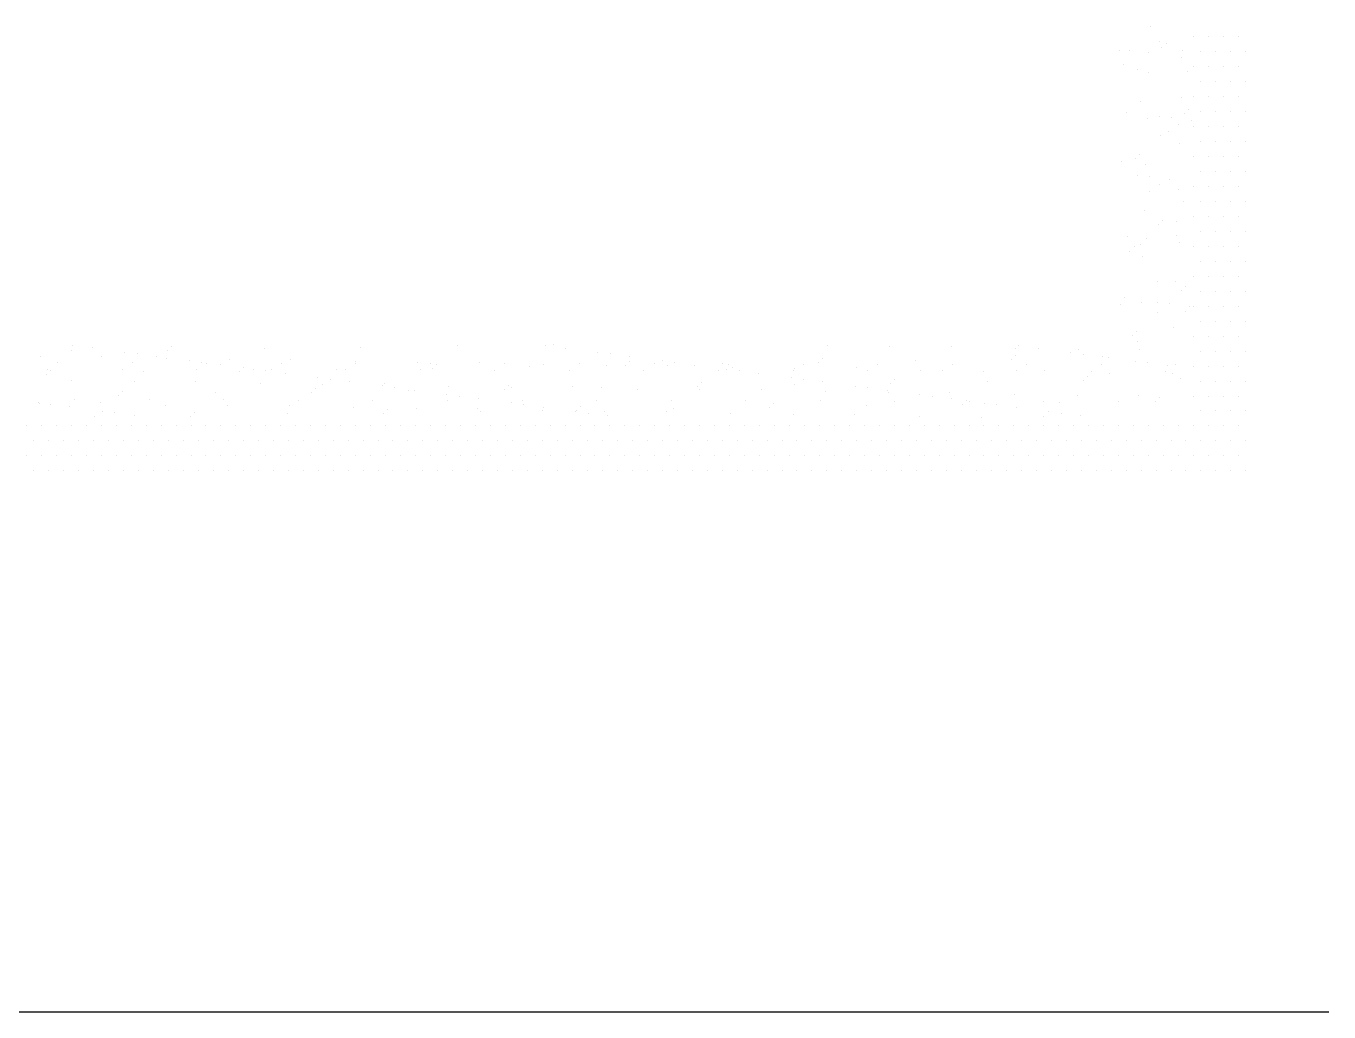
# Model space of a CAD drawing. Header units: millimetres. Extents: x -6300 to 1991, y -4770 to 4545.
# Drawn here: x -2072.2 to -1935.1, y 642.1 to 745.8 of the extents above; entities that cross this region are included whole.
import ezdxf

# ---------------------------------------------------------------- set-up
doc = ezdxf.new("R2010")
doc.units = ezdxf.units.MM
doc.header["$LTSCALE"] = 20
doc.header["$MEASUREMENT"] = 0
doc.linetypes.add('CONTINU', pattern=[0])
doc.layers.get('0').update_dxf_attribs({"linetype": 'CONTINUOUS'})
doc.layers.add('E-Lay-9', color=9, linetype='CONTINUOUS', lineweight=9)

# ---------------------------------------------------------------- blocks, each defined once
blk = doc.blocks.new('*X213')
at = {"color": 0}
for p, q in [((12.159375, 42.54375), (12.159375, 42.54375)), ((12.178125, 42.54375), (12.178125, 42.54375)), ((12.196875, 42.54375), (12.196875, 42.54375)), ((12.215625, 42.54375), (12.215625, 42.54375)), ((12.234375, 42.54375), (12.234375, 42.54375)), ((12.253125, 42.54375), (12.253125, 42.54375)), ((12.271875, 42.54375), (12.271875, 42.54375)), ((12.290625, 42.54375), (12.290625, 42.54375)), ((12.309375, 42.54375), (12.309375, 42.54375)), ((12.328125, 42.54375), (12.328125, 42.54375)), ((12.346875, 42.54375), (12.346875, 42.54375)), ((12.365625, 42.54375), (12.365625, 42.54375)), ((12.384375, 42.54375), (12.384375, 42.54375)), ((12.403125, 42.54375), (12.403125, 42.54375)), ((12.421875, 42.54375), (12.421875, 42.54375)), ((12.440625, 42.54375), (12.440625, 42.54375)), ((12.459375, 42.54375), (12.459375, 42.54375)), ((12.478125, 42.54375), (12.478125, 42.54375)), ((12.496875, 42.54375), (12.496875, 42.54375)), ((12.515625, 42.54375), (12.515625, 42.54375)), ((12.534375, 42.54375), (12.534375, 42.54375)), ((12.553125, 42.54375), (12.553125, 42.54375)), ((12.571875, 42.54375), (12.571875, 42.54375)), ((12.590625, 42.54375), (12.590625, 42.54375)), ((12.609375, 42.54375), (12.609375, 42.54375)), ((12.628125, 42.54375), (12.628125, 42.54375)), ((12.646875, 42.54375), (12.646875, 42.54375)), ((12.665625, 42.54375), (12.665625, 42.54375)), ((12.684375, 42.54375), (12.684375, 42.54375)), ((12.703125, 42.54375), (12.703125, 42.54375)), ((12.721875, 42.54375), (12.721875, 42.54375)), ((12.740625, 42.54375), (12.740625, 42.54375)), ((12.759375, 42.54375), (12.759375, 42.54375)), ((12.778125, 42.54375), (12.778125, 42.54375)), ((12.796875, 42.54375), (12.796875, 42.54375)), ((12.815625, 42.54375), (12.815625, 42.54375)), ((12.834375, 42.54375), (12.834375, 42.54375)), ((12.853125, 42.54375), (12.853125, 42.54375)), ((12.871875, 42.54375), (12.871875, 42.54375)), ((12.890625, 42.54375), (12.890625, 42.54375)), ((12.909375, 42.54375), (12.909375, 42.54375)), ((12.928125, 42.54375), (12.928125, 42.54375)), ((12.946875, 42.54375), (12.946875, 42.54375)), ((12.965625, 42.54375), (12.965625, 42.54375)), ((12.984375, 42.54375), (12.984375, 42.54375)), ((13.003125, 42.54375), (13.003125, 42.54375)), ((13.021875, 42.54375), (13.021875, 42.54375)), ((13.040625, 42.54375), (13.040625, 42.54375)), ((13.059375, 42.54375), (13.059375, 42.54375)), ((13.078125, 42.54375), (13.078125, 42.54375)), ((13.096875, 42.54375), (13.096875, 42.54375)), ((13.115625, 42.54375), (13.115625, 42.54375)), ((13.134375, 42.54375), (13.134375, 42.54375)), ((13.153125, 42.54375), (13.153125, 42.54375)), ((13.171875, 42.54375), (13.171875, 42.54375)), ((13.190625, 42.54375), (13.190625, 42.54375)), ((13.209375, 42.54375), (13.209375, 42.54375)), ((13.228125, 42.54375), (13.228125, 42.54375)), ((13.246875, 42.54375), (13.246875, 42.54375)), ((13.265625, 42.54375), (13.265625, 42.54375)), ((13.284375, 42.54375), (13.284375, 42.54375)), ((13.303125, 42.54375), (13.303125, 42.54375)), ((13.321875, 42.54375), (13.321875, 42.54375)), ((13.340625, 42.54375), (13.340625, 42.54375)), ((13.359375, 42.54375), (13.359375, 42.54375)), ((13.378125, 42.54375), (13.378125, 42.54375)), ((13.396875, 42.54375), (13.396875, 42.54375)), ((13.415625, 42.54375), (13.415625, 42.54375)), ((13.434375, 42.54375), (13.434375, 42.54375)), ((13.453125, 42.54375), (13.453125, 42.54375)), ((13.471875, 42.54375), (13.471875, 42.54375)), ((13.490625, 42.54375), (13.490625, 42.54375)), ((13.509375, 42.54375), (13.509375, 42.54375)), ((13.528125, 42.54375), (13.528125, 42.54375)), ((13.546875, 42.54375), (13.546875, 42.54375)), ((13.565625, 42.54375), (13.565625, 42.54375)), ((13.584375, 42.54375), (13.584375, 42.54375)), ((13.603125, 42.54375), (13.603125, 42.54375)), ((13.621875, 42.54375), (13.621875, 42.54375)), ((13.640625, 42.54375), (13.640625, 42.54375)), ((13.659375, 42.54375), (13.659375, 42.54375)), ((13.678125, 42.54375), (13.678125, 42.54375)), ((12.15, 42.525), (12.15, 42.525)), ((12.16875, 42.525), (12.16875, 42.525)), ((12.1875, 42.525), (12.1875, 42.525)), ((12.20625, 42.525), (12.20625, 42.525)), ((12.225, 42.525), (12.225, 42.525)), ((12.24375, 42.525), (12.24375, 42.525)), ((12.2625, 42.525), (12.2625, 42.525)), ((12.28125, 42.525), (12.28125, 42.525)), ((12.3, 42.525), (12.3, 42.525)), ((12.31875, 42.525), (12.31875, 42.525)), ((12.3375, 42.525), (12.3375, 42.525)), ((12.35625, 42.525), (12.35625, 42.525)), ((12.375, 42.525), (12.375, 42.525)), ((12.39375, 42.525), (12.39375, 42.525)), ((12.4125, 42.525), (12.4125, 42.525)), ((12.43125, 42.525), (12.43125, 42.525)), ((12.45, 42.525), (12.45, 42.525)), ((12.46875, 42.525), (12.46875, 42.525)), ((12.4875, 42.525), (12.4875, 42.525)), ((12.50625, 42.525), (12.50625, 42.525)), ((12.525, 42.525), (12.525, 42.525)), ((12.54375, 42.525), (12.54375, 42.525)), ((12.5625, 42.525), (12.5625, 42.525)), ((12.58125, 42.525), (12.58125, 42.525)), ((12.6, 42.525), (12.6, 42.525)), ((12.61875, 42.525), (12.61875, 42.525)), ((12.6375, 42.525), (12.6375, 42.525)), ((12.65625, 42.525), (12.65625, 42.525)), ((12.675, 42.525), (12.675, 42.525)), ((12.69375, 42.525), (12.69375, 42.525)), ((12.7125, 42.525), (12.7125, 42.525)), ((12.73125, 42.525), (12.73125, 42.525)), ((12.75, 42.525), (12.75, 42.525)), ((12.76875, 42.525), (12.76875, 42.525)), ((12.7875, 42.525), (12.7875, 42.525)), ((12.80625, 42.525), (12.80625, 42.525)), ((12.825, 42.525), (12.825, 42.525)), ((12.84375, 42.525), (12.84375, 42.525)), ((12.8625, 42.525), (12.8625, 42.525)), ((12.88125, 42.525), (12.88125, 42.525)), ((12.9, 42.525), (12.9, 42.525)), ((12.91875, 42.525), (12.91875, 42.525)), ((12.9375, 42.525), (12.9375, 42.525)), ((12.95625, 42.525), (12.95625, 42.525)), ((12.975, 42.525), (12.975, 42.525)), ((12.99375, 42.525), (12.99375, 42.525)), ((13.0125, 42.525), (13.0125, 42.525)), ((13.03125, 42.525), (13.03125, 42.525)), ((13.05, 42.525), (13.05, 42.525)), ((13.06875, 42.525), (13.06875, 42.525)), ((13.0875, 42.525), (13.0875, 42.525)), ((13.10625, 42.525), (13.10625, 42.525)), ((13.125, 42.525), (13.125, 42.525)), ((13.14375, 42.525), (13.14375, 42.525)), ((13.1625, 42.525), (13.1625, 42.525)), ((13.18125, 42.525), (13.18125, 42.525)), ((13.2, 42.525), (13.2, 42.525)), ((13.21875, 42.525), (13.21875, 42.525)), ((13.2375, 42.525), (13.2375, 42.525)), ((13.25625, 42.525), (13.25625, 42.525)), ((13.275, 42.525), (13.275, 42.525)), ((13.29375, 42.525), (13.29375, 42.525)), ((13.3125, 42.525), (13.3125, 42.525)), ((13.33125, 42.525), (13.33125, 42.525)), ((13.35, 42.525), (13.35, 42.525)), ((13.36875, 42.525), (13.36875, 42.525)), ((13.3875, 42.525), (13.3875, 42.525)), ((13.40625, 42.525), (13.40625, 42.525)), ((13.425, 42.525), (13.425, 42.525)), ((13.44375, 42.525), (13.44375, 42.525)), ((13.4625, 42.525), (13.4625, 42.525)), ((13.48125, 42.525), (13.48125, 42.525)), ((13.5, 42.525), (13.5, 42.525)), ((13.51875, 42.525), (13.51875, 42.525)), ((13.5375, 42.525), (13.5375, 42.525)), ((13.55625, 42.525), (13.55625, 42.525)), ((13.575, 42.525), (13.575, 42.525)), ((13.59375, 42.525), (13.59375, 42.525)), ((13.6125, 42.525), (13.6125, 42.525)), ((13.63125, 42.525), (13.63125, 42.525)), ((13.65, 42.525), (13.65, 42.525)), ((13.66875, 42.525), (13.66875, 42.525)), ((12.159375, 42.50625), (12.159375, 42.50625)), ((12.178125, 42.50625), (12.178125, 42.50625)), ((12.196875, 42.50625), (12.196875, 42.50625)), ((12.215625, 42.50625), (12.215625, 42.50625)), ((12.234375, 42.50625), (12.234375, 42.50625)), ((12.253125, 42.50625), (12.253125, 42.50625)), ((12.271875, 42.50625), (12.271875, 42.50625)), ((12.290625, 42.50625), (12.290625, 42.50625)), ((12.309375, 42.50625), (12.309375, 42.50625)), ((12.328125, 42.50625), (12.328125, 42.50625)), ((12.346875, 42.50625), (12.346875, 42.50625)), ((12.365625, 42.50625), (12.365625, 42.50625)), ((12.384375, 42.50625), (12.384375, 42.50625)), ((12.403125, 42.50625), (12.403125, 42.50625)), ((12.421875, 42.50625), (12.421875, 42.50625)), ((12.440625, 42.50625), (12.440625, 42.50625)), ((12.459375, 42.50625), (12.459375, 42.50625)), ((12.478125, 42.50625), (12.478125, 42.50625)), ((12.496875, 42.50625), (12.496875, 42.50625)), ((12.515625, 42.50625), (12.515625, 42.50625)), ((12.534375, 42.50625), (12.534375, 42.50625)), ((12.553125, 42.50625), (12.553125, 42.50625)), ((12.571875, 42.50625), (12.571875, 42.50625)), ((12.590625, 42.50625), (12.590625, 42.50625)), ((12.609375, 42.50625), (12.609375, 42.50625)), ((12.628125, 42.50625), (12.628125, 42.50625)), ((12.646875, 42.50625), (12.646875, 42.50625)), ((12.665625, 42.50625), (12.665625, 42.50625)), ((12.684375, 42.50625), (12.684375, 42.50625)), ((12.703125, 42.50625), (12.703125, 42.50625)), ((12.721875, 42.50625), (12.721875, 42.50625)), ((12.740625, 42.50625), (12.740625, 42.50625)), ((12.759375, 42.50625), (12.759375, 42.50625)), ((12.778125, 42.50625), (12.778125, 42.50625)), ((12.796875, 42.50625), (12.796875, 42.50625)), ((12.815625, 42.50625), (12.815625, 42.50625)), ((12.834375, 42.50625), (12.834375, 42.50625)), ((12.853125, 42.50625), (12.853125, 42.50625)), ((12.871875, 42.50625), (12.871875, 42.50625)), ((12.890625, 42.50625), (12.890625, 42.50625)), ((12.909375, 42.50625), (12.909375, 42.50625)), ((12.928125, 42.50625), (12.928125, 42.50625)), ((12.946875, 42.50625), (12.946875, 42.50625)), ((12.965625, 42.50625), (12.965625, 42.50625)), ((12.984375, 42.50625), (12.984375, 42.50625)), ((13.003125, 42.50625), (13.003125, 42.50625)), ((13.021875, 42.50625), (13.021875, 42.50625)), ((13.040625, 42.50625), (13.040625, 42.50625)), ((13.059375, 42.50625), (13.059375, 42.50625)), ((13.078125, 42.50625), (13.078125, 42.50625)), ((13.096875, 42.50625), (13.096875, 42.50625)), ((13.115625, 42.50625), (13.115625, 42.50625)), ((13.134375, 42.50625), (13.134375, 42.50625)), ((13.153125, 42.50625), (13.153125, 42.50625)), ((13.171875, 42.50625), (13.171875, 42.50625)), ((13.190625, 42.50625), (13.190625, 42.50625)), ((13.209375, 42.50625), (13.209375, 42.50625)), ((13.228125, 42.50625), (13.228125, 42.50625)), ((13.246875, 42.50625), (13.246875, 42.50625)), ((13.265625, 42.50625), (13.265625, 42.50625)), ((13.284375, 42.50625), (13.284375, 42.50625)), ((13.303125, 42.50625), (13.303125, 42.50625)), ((13.321875, 42.50625), (13.321875, 42.50625)), ((13.340625, 42.50625), (13.340625, 42.50625)), ((13.359375, 42.50625), (13.359375, 42.50625)), ((13.378125, 42.50625), (13.378125, 42.50625)), ((13.396875, 42.50625), (13.396875, 42.50625)), ((13.415625, 42.50625), (13.415625, 42.50625)), ((13.434375, 42.50625), (13.434375, 42.50625)), ((13.453125, 42.50625), (13.453125, 42.50625)), ((13.471875, 42.50625), (13.471875, 42.50625)), ((13.490625, 42.50625), (13.490625, 42.50625)), ((13.509375, 42.50625), (13.509375, 42.50625)), ((13.528125, 42.50625), (13.528125, 42.50625)), ((13.546875, 42.50625), (13.546875, 42.50625)), ((13.565625, 42.50625), (13.565625, 42.50625)), ((13.584375, 42.50625), (13.584375, 42.50625)), ((13.603125, 42.50625), (13.603125, 42.50625)), ((13.621875, 42.50625), (13.621875, 42.50625)), ((13.640625, 42.50625), (13.640625, 42.50625)), ((13.659375, 42.50625), (13.659375, 42.50625)), ((13.678125, 42.50625), (13.678125, 42.50625)), ((12.15, 42.4875), (12.15, 42.4875)), ((12.16875, 42.4875), (12.16875, 42.4875)), ((12.1875, 42.4875), (12.1875, 42.4875)), ((12.20625, 42.4875), (12.20625, 42.4875)), ((12.225, 42.4875), (12.225, 42.4875)), ((12.24375, 42.4875), (12.24375, 42.4875)), ((12.2625, 42.4875), (12.2625, 42.4875)), ((12.28125, 42.4875), (12.28125, 42.4875)), ((12.3, 42.4875), (12.3, 42.4875)), ((12.31875, 42.4875), (12.31875, 42.4875)), ((12.3375, 42.4875), (12.3375, 42.4875)), ((12.35625, 42.4875), (12.35625, 42.4875)), ((12.375, 42.4875), (12.375, 42.4875)), ((12.39375, 42.4875), (12.39375, 42.4875)), ((12.4125, 42.4875), (12.4125, 42.4875)), ((12.43125, 42.4875), (12.43125, 42.4875)), ((12.45, 42.4875), (12.45, 42.4875)), ((12.46875, 42.4875), (12.46875, 42.4875)), ((12.4875, 42.4875), (12.4875, 42.4875)), ((12.50625, 42.4875), (12.50625, 42.4875)), ((12.525, 42.4875), (12.525, 42.4875)), ((12.54375, 42.4875), (12.54375, 42.4875)), ((12.5625, 42.4875), (12.5625, 42.4875)), ((12.58125, 42.4875), (12.58125, 42.4875)), ((12.6, 42.4875), (12.6, 42.4875)), ((12.61875, 42.4875), (12.61875, 42.4875)), ((12.6375, 42.4875), (12.6375, 42.4875)), ((12.65625, 42.4875), (12.65625, 42.4875)), ((12.675, 42.4875), (12.675, 42.4875)), ((12.69375, 42.4875), (12.69375, 42.4875)), ((12.7125, 42.4875), (12.7125, 42.4875)), ((12.73125, 42.4875), (12.73125, 42.4875)), ((12.75, 42.4875), (12.75, 42.4875)), ((12.76875, 42.4875), (12.76875, 42.4875)), ((12.7875, 42.4875), (12.7875, 42.4875)), ((12.80625, 42.4875), (12.80625, 42.4875)), ((12.825, 42.4875), (12.825, 42.4875)), ((12.84375, 42.4875), (12.84375, 42.4875)), ((12.8625, 42.4875), (12.8625, 42.4875)), ((12.88125, 42.4875), (12.88125, 42.4875)), ((12.9, 42.4875), (12.9, 42.4875)), ((12.91875, 42.4875), (12.91875, 42.4875)), ((12.9375, 42.4875), (12.9375, 42.4875)), ((12.95625, 42.4875), (12.95625, 42.4875)), ((12.975, 42.4875), (12.975, 42.4875)), ((12.99375, 42.4875), (12.99375, 42.4875)), ((13.0125, 42.4875), (13.0125, 42.4875)), ((13.03125, 42.4875), (13.03125, 42.4875)), ((13.05, 42.4875), (13.05, 42.4875)), ((13.06875, 42.4875), (13.06875, 42.4875)), ((13.0875, 42.4875), (13.0875, 42.4875)), ((13.10625, 42.4875), (13.10625, 42.4875)), ((13.125, 42.4875), (13.125, 42.4875)), ((13.14375, 42.4875), (13.14375, 42.4875)), ((13.1625, 42.4875), (13.1625, 42.4875)), ((13.18125, 42.4875), (13.18125, 42.4875)), ((13.2, 42.4875), (13.2, 42.4875)), ((13.21875, 42.4875), (13.21875, 42.4875)), ((13.2375, 42.4875), (13.2375, 42.4875)), ((13.25625, 42.4875), (13.25625, 42.4875)), ((13.275, 42.4875), (13.275, 42.4875)), ((13.29375, 42.4875), (13.29375, 42.4875)), ((13.3125, 42.4875), (13.3125, 42.4875)), ((13.33125, 42.4875), (13.33125, 42.4875)), ((13.35, 42.4875), (13.35, 42.4875)), ((13.36875, 42.4875), (13.36875, 42.4875)), ((13.3875, 42.4875), (13.3875, 42.4875)), ((13.40625, 42.4875), (13.40625, 42.4875)), ((13.425, 42.4875), (13.425, 42.4875)), ((13.44375, 42.4875), (13.44375, 42.4875)), ((13.4625, 42.4875), (13.4625, 42.4875)), ((13.48125, 42.4875), (13.48125, 42.4875)), ((13.5, 42.4875), (13.5, 42.4875)), ((13.51875, 42.4875), (13.51875, 42.4875)), ((13.5375, 42.4875), (13.5375, 42.4875)), ((13.55625, 42.4875), (13.55625, 42.4875)), ((13.575, 42.4875), (13.575, 42.4875)), ((13.59375, 42.4875), (13.59375, 42.4875)), ((13.6125, 42.4875), (13.6125, 42.4875)), ((13.63125, 42.4875), (13.63125, 42.4875)), ((13.65, 42.4875), (13.65, 42.4875)), ((13.66875, 42.4875), (13.66875, 42.4875)), ((13.621875, 42.46875), (13.621875, 42.46875)), ((13.640625, 42.46875), (13.640625, 42.46875)), ((13.659375, 42.46875), (13.659375, 42.46875)), ((13.678125, 42.46875), (13.678125, 42.46875)), ((13.6125, 42.45), (13.6125, 42.45)), ((13.63125, 42.45), (13.63125, 42.45)), ((13.65, 42.45), (13.65, 42.45)), ((13.66875, 42.45), (13.66875, 42.45)), ((13.621875, 42.43125), (13.621875, 42.43125)), ((13.640625, 42.43125), (13.640625, 42.43125)), ((13.659375, 42.43125), (13.659375, 42.43125)), ((13.678125, 42.43125), (13.678125, 42.43125)), ((13.6125, 42.4125), (13.6125, 42.4125)), ((13.63125, 42.4125), (13.63125, 42.4125)), ((13.65, 42.4125), (13.65, 42.4125)), ((13.66875, 42.4125), (13.66875, 42.4125)), ((13.621875, 42.39375), (13.621875, 42.39375)), ((13.640625, 42.39375), (13.640625, 42.39375)), ((13.659375, 42.39375), (13.659375, 42.39375)), ((13.678125, 42.39375), (13.678125, 42.39375)), ((13.6125, 42.375), (13.6125, 42.375)), ((13.63125, 42.375), (13.63125, 42.375)), ((13.65, 42.375), (13.65, 42.375)), ((13.66875, 42.375), (13.66875, 42.375)), ((13.621875, 42.35625), (13.621875, 42.35625)), ((13.640625, 42.35625), (13.640625, 42.35625)), ((13.659375, 42.35625), (13.659375, 42.35625)), ((13.678125, 42.35625), (13.678125, 42.35625)), ((13.6125, 42.3375), (13.6125, 42.3375)), ((13.63125, 42.3375), (13.63125, 42.3375)), ((13.65, 42.3375), (13.65, 42.3375)), ((13.66875, 42.3375), (13.66875, 42.3375)), ((13.621875, 42.31875), (13.621875, 42.31875)), ((13.640625, 42.31875), (13.640625, 42.31875)), ((13.659375, 42.31875), (13.659375, 42.31875)), ((13.678125, 42.31875), (13.678125, 42.31875)), ((13.6125, 42.3), (13.6125, 42.3)), ((13.63125, 42.3), (13.63125, 42.3)), ((13.65, 42.3), (13.65, 42.3)), ((13.66875, 42.3), (13.66875, 42.3)), ((13.621875, 42.28125), (13.621875, 42.28125)), ((13.640625, 42.28125), (13.640625, 42.28125)), ((13.659375, 42.28125), (13.659375, 42.28125)), ((13.678125, 42.28125), (13.678125, 42.28125)), ((13.6125, 42.2625), (13.6125, 42.2625)), ((13.63125, 42.2625), (13.63125, 42.2625)), ((13.65, 42.2625), (13.65, 42.2625)), ((13.66875, 42.2625), (13.66875, 42.2625)), ((13.621875, 42.24375), (13.621875, 42.24375)), ((13.640625, 42.24375), (13.640625, 42.24375)), ((13.659375, 42.24375), (13.659375, 42.24375)), ((13.678125, 42.24375), (13.678125, 42.24375)), ((13.6125, 42.225), (13.6125, 42.225)), ((13.63125, 42.225), (13.63125, 42.225)), ((13.65, 42.225), (13.65, 42.225)), ((13.66875, 42.225), (13.66875, 42.225)), ((13.621875, 42.20625), (13.621875, 42.20625)), ((13.640625, 42.20625), (13.640625, 42.20625)), ((13.659375, 42.20625), (13.659375, 42.20625)), ((13.678125, 42.20625), (13.678125, 42.20625)), ((13.6125, 42.1875), (13.6125, 42.1875)), ((13.63125, 42.1875), (13.63125, 42.1875)), ((13.65, 42.1875), (13.65, 42.1875)), ((13.66875, 42.1875), (13.66875, 42.1875)), ((13.621875, 42.16875), (13.621875, 42.16875)), ((13.640625, 42.16875), (13.640625, 42.16875)), ((13.659375, 42.16875), (13.659375, 42.16875)), ((13.678125, 42.16875), (13.678125, 42.16875)), ((13.6125, 42.15), (13.6125, 42.15)), ((13.63125, 42.15), (13.63125, 42.15)), ((13.65, 42.15), (13.65, 42.15)), ((13.66875, 42.15), (13.66875, 42.15)), ((13.621875, 42.13125), (13.621875, 42.13125)), ((13.640625, 42.13125), (13.640625, 42.13125)), ((13.659375, 42.13125), (13.659375, 42.13125)), ((13.678125, 42.13125), (13.678125, 42.13125)), ((13.6125, 42.1125), (13.6125, 42.1125)), ((13.63125, 42.1125), (13.63125, 42.1125)), ((13.65, 42.1125), (13.65, 42.1125)), ((13.66875, 42.1125), (13.66875, 42.1125)), ((13.621875, 42.09375), (13.621875, 42.09375)), ((13.640625, 42.09375), (13.640625, 42.09375)), ((13.659375, 42.09375), (13.659375, 42.09375)), ((13.678125, 42.09375), (13.678125, 42.09375)), ((13.6125, 42.075), (13.6125, 42.075)), ((13.63125, 42.075), (13.63125, 42.075)), ((13.65, 42.075), (13.65, 42.075)), ((13.66875, 42.075), (13.66875, 42.075)), ((13.621875, 42.05625), (13.621875, 42.05625)), ((13.640625, 42.05625), (13.640625, 42.05625)), ((13.659375, 42.05625), (13.659375, 42.05625)), ((13.678125, 42.05625), (13.678125, 42.05625)), ((13.6125, 42.0375), (13.6125, 42.0375)), ((13.63125, 42.0375), (13.63125, 42.0375)), ((13.65, 42.0375), (13.65, 42.0375)), ((13.66875, 42.0375), (13.66875, 42.0375)), ((13.621875, 42.01875), (13.621875, 42.01875)), ((13.640625, 42.01875), (13.640625, 42.01875)), ((13.659375, 42.01875), (13.659375, 42.01875)), ((13.678125, 42.01875), (13.678125, 42.01875)), ((13.6125, 42), (13.6125, 42)), ((13.63125, 42), (13.63125, 42)), ((13.65, 42), (13.65, 42)), ((13.66875, 42), (13.66875, 42))]:
    blk.add_line(p, q, dxfattribs=at)
blk = doc.blocks.new('*X214')
at = {"color": 0}
for p, q in [((12.2351, 42.4762), (12.2351, 42.4762)), ((12.2453, 42.4689), (12.2453, 42.4689)), ((12.261, 42.471), (12.261, 42.471)), ((12.2853, 42.4742), (12.2853, 42.4742)), ((12.3552, 42.4752), (12.3552, 42.4752)), ((12.3607, 42.4701), (12.3607, 42.4701)), ((12.477, 42.4725), (12.477, 42.4725)), ((12.597, 42.4715), (12.597, 42.4715)), ((12.7189, 42.4688), (12.7189, 42.4688)), ((12.7964, 42.4684), (12.7964, 42.4684)), ((12.8383, 42.4693), (12.8383, 42.4693)), ((12.8389, 42.4678), (12.8389, 42.4678)), ((12.8539, 42.4714), (12.8539, 42.4714)), ((12.8749, 42.4694), (12.8749, 42.4694)), ((12.8783, 42.4746), (12.8783, 42.4746)), ((12.9517, 42.469), (12.9517, 42.469)), ((13.0327, 42.472), (13.0327, 42.472)), ((13.1112, 42.473), (13.1112, 42.473)), ((13.188, 42.4726), (13.188, 42.4726)), ((13.269, 42.4755), (13.269, 42.4755)), ((13.3475, 42.4765), (13.3475, 42.4765)), ((13.4243, 42.4762), (13.4243, 42.4762)), ((13.4312, 42.4697), (13.4312, 42.4697)), ((13.4468, 42.4718), (13.4468, 42.4718)), ((13.4712, 42.475), (13.4712, 42.475)), ((12.1646, 42.4583), (12.1646, 42.4583)), ((12.166, 42.4588), (12.166, 42.4588)), ((12.1802, 42.4604), (12.1802, 42.4604)), ((12.2046, 42.4636), (12.2046, 42.4636)), ((12.2105, 42.4545), (12.2105, 42.4545)), ((12.2428, 42.4584), (12.2428, 42.4584)), ((12.3039, 42.4547), (12.3039, 42.4547)), ((12.3238, 42.4613), (12.3238, 42.4613)), ((12.3974, 42.4548), (12.3974, 42.4548)), ((12.4023, 42.4623), (12.4023, 42.4623)), ((12.4791, 42.4619), (12.4791, 42.4619)), ((12.4908, 42.455), (12.4908, 42.455)), ((12.5601, 42.4649), (12.5601, 42.4649)), ((12.5842, 42.4552), (12.5842, 42.4552)), ((12.6026, 42.4664), (12.6026, 42.4664)), ((12.6386, 42.4659), (12.6386, 42.4659)), ((12.6776, 42.4553), (12.6776, 42.4553)), ((12.7154, 42.4655), (12.7154, 42.4655)), ((12.7168, 42.4533), (12.7168, 42.4533)), ((12.7575, 42.4587), (12.7575, 42.4587)), ((12.7711, 42.4555), (12.7711, 42.4555)), ((12.7731, 42.4607), (12.7731, 42.4607)), ((12.7975, 42.4639), (12.7975, 42.4639)), ((12.8444, 42.4627), (12.8444, 42.4627)), ((12.8645, 42.4557), (12.8645, 42.4557)), ((12.9579, 42.4558), (12.9579, 42.4558)), ((12.9607, 42.4652), (12.9607, 42.4652)), ((13.0513, 42.456), (13.0513, 42.456)), ((13.0808, 42.4641), (13.0808, 42.4641)), ((13.0863, 42.4591), (13.0863, 42.4591)), ((13.1448, 42.4562), (13.1448, 42.4562)), ((13.2026, 42.4615), (13.2026, 42.4615)), ((13.2382, 42.4564), (13.2382, 42.4564)), ((13.3097, 42.4537), (13.3097, 42.4537)), ((13.3226, 42.4604), (13.3226, 42.4604)), ((13.3281, 42.4554), (13.3281, 42.4554)), ((13.3316, 42.4565), (13.3316, 42.4565)), ((13.3505, 42.4591), (13.3505, 42.4591)), ((13.3661, 42.4611), (13.3661, 42.4611)), ((13.3905, 42.4643), (13.3905, 42.4643)), ((13.425, 42.4567), (13.425, 42.4567)), ((13.4444, 42.4578), (13.4444, 42.4578)), ((13.5185, 42.4569), (13.5185, 42.4569)), ((13.5645, 42.4568), (13.5645, 42.4568)), ((13.57, 42.4517), (13.57, 42.4517)), ((12.265, 42.4489), (12.265, 42.4489)), ((12.2705, 42.4438), (12.2705, 42.4438)), ((12.3868, 42.4462), (12.3868, 42.4462)), ((12.5069, 42.4452), (12.5069, 42.4452)), ((12.5124, 42.4401), (12.5124, 42.4401)), ((12.5214, 42.4352), (12.5214, 42.4352)), ((12.596, 42.4374), (12.596, 42.4374)), ((12.6116, 42.4395), (12.6116, 42.4395)), ((12.6287, 42.4425), (12.6287, 42.4425)), ((12.636, 42.4427), (12.636, 42.4427)), ((12.6768, 42.448), (12.6768, 42.448)), ((12.6792, 42.4377), (12.6792, 42.4377)), ((12.6924, 42.4501), (12.6924, 42.4501)), ((12.7487, 42.4415), (12.7487, 42.4415)), ((12.7542, 42.4364), (12.7542, 42.4364)), ((12.7577, 42.4387), (12.7577, 42.4387)), ((12.8345, 42.4384), (12.8345, 42.4384)), ((12.8705, 42.4388), (12.8705, 42.4388)), ((12.9155, 42.4413), (12.9155, 42.4413)), ((12.9906, 42.4378), (12.9906, 42.4378)), ((12.994, 42.4423), (12.994, 42.4423)), ((13.0708, 42.4419), (13.0708, 42.4419)), ((13.1124, 42.4351), (13.1124, 42.4351)), ((13.1518, 42.4448), (13.1518, 42.4448)), ((13.1889, 42.4378), (13.1889, 42.4378)), ((13.2046, 42.4399), (13.2046, 42.4399)), ((13.229, 42.4431), (13.229, 42.4431)), ((13.2303, 42.4458), (13.2303, 42.4458)), ((13.2697, 42.4484), (13.2697, 42.4484)), ((13.2853, 42.4505), (13.2853, 42.4505)), ((13.307, 42.4455), (13.307, 42.4455)), ((13.3881, 42.4484), (13.3881, 42.4484)), ((13.4666, 42.4494), (13.4666, 42.4494)), ((13.5433, 42.449), (13.5433, 42.449)), ((12.1748, 42.4225), (12.1748, 42.4225)), ((12.2066, 42.4306), (12.2066, 42.4306)), ((12.2851, 42.4316), (12.2851, 42.4316)), ((12.2966, 42.4199), (12.2966, 42.4199)), ((12.3619, 42.4313), (12.3619, 42.4313)), ((12.4167, 42.4188), (12.4167, 42.4188)), ((12.4429, 42.4342), (12.4429, 42.4342)), ((12.4745, 42.4214), (12.4745, 42.4214)), ((12.5153, 42.4268), (12.5153, 42.4268)), ((12.5309, 42.4288), (12.5309, 42.4288)), ((12.5553, 42.4321), (12.5553, 42.4321)), ((12.5982, 42.4348), (12.5982, 42.4348)), ((12.9961, 42.4327), (12.9961, 42.4327)), ((13.0431, 42.4186), (13.0431, 42.4186)), ((13.0674, 42.4218), (13.0674, 42.4218)), ((13.1082, 42.4272), (13.1082, 42.4272)), ((13.1238, 42.4292), (13.1238, 42.4292)), ((13.1482, 42.4324), (13.1482, 42.4324)), ((13.2324, 42.4341), (13.2324, 42.4341)), ((13.238, 42.429), (13.238, 42.429)), ((13.3494, 42.4187), (13.3494, 42.4187)), ((13.3542, 42.4315), (13.3542, 42.4315)), ((13.3911, 42.4186), (13.3911, 42.4186)), ((13.4743, 42.4304), (13.4743, 42.4304)), ((13.4798, 42.4254), (13.4798, 42.4254)), ((13.4845, 42.4188), (13.4845, 42.4188)), ((13.5072, 42.4213), (13.5072, 42.4213)), ((13.5779, 42.419), (13.5779, 42.419)), ((13.5857, 42.4223), (13.5857, 42.4223)), ((13.5961, 42.4278), (13.5961, 42.4278)), ((12.1765, 42.4164), (12.1765, 42.4164)), ((12.1803, 42.4175), (12.1803, 42.4175)), ((12.1892, 42.4084), (12.1892, 42.4084)), ((12.27, 42.4166), (12.27, 42.4166)), ((12.2826, 42.4085), (12.2826, 42.4085)), ((12.3257, 42.4035), (12.3257, 42.4035)), ((12.3538, 42.4055), (12.3538, 42.4055)), ((12.3634, 42.4168), (12.3634, 42.4168)), ((12.3694, 42.4076), (12.3694, 42.4076)), ((12.376, 42.4087), (12.376, 42.4087)), ((12.3938, 42.4108), (12.3938, 42.4108)), ((12.4042, 42.4045), (12.4042, 42.4045)), ((12.4222, 42.4138), (12.4222, 42.4138)), ((12.4345, 42.4162), (12.4345, 42.4162)), ((12.4501, 42.4182), (12.4501, 42.4182)), ((12.4568, 42.4169), (12.4568, 42.4169)), ((12.4695, 42.4089), (12.4695, 42.4089)), ((12.481, 42.4041), (12.481, 42.4041)), ((12.5385, 42.4162), (12.5385, 42.4162)), ((12.5502, 42.4171), (12.5502, 42.4171)), ((12.562, 42.4071), (12.562, 42.4071)), ((12.5629, 42.4091), (12.5629, 42.4091)), ((12.6405, 42.4081), (12.6405, 42.4081)), ((12.6437, 42.4173), (12.6437, 42.4173)), ((12.6563, 42.4092), (12.6563, 42.4092)), ((12.6585, 42.4152), (12.6585, 42.4152)), ((12.6641, 42.4101), (12.6641, 42.4101)), ((12.7173, 42.4077), (12.7173, 42.4077)), ((12.7371, 42.4175), (12.7371, 42.4175)), ((12.7497, 42.4094), (12.7497, 42.4094)), ((12.7803, 42.4125), (12.7803, 42.4125)), ((12.7983, 42.4106), (12.7983, 42.4106)), ((12.8305, 42.4176), (12.8305, 42.4176)), ((12.8432, 42.4096), (12.8432, 42.4096)), ((12.8768, 42.4116), (12.8768, 42.4116)), ((12.9004, 42.4115), (12.9004, 42.4115)), ((12.9059, 42.4064), (12.9059, 42.4064)), ((12.9239, 42.4178), (12.9239, 42.4178)), ((12.9366, 42.4097), (12.9366, 42.4097)), ((12.9467, 42.4059), (12.9467, 42.4059)), ((12.9535, 42.4112), (12.9535, 42.4112)), ((12.9623, 42.408), (12.9623, 42.408)), ((12.9867, 42.4112), (12.9867, 42.4112)), ((13.0174, 42.418), (13.0174, 42.418)), ((13.0222, 42.4088), (13.0222, 42.4088)), ((13.0274, 42.4165), (13.0274, 42.4165)), ((13.03, 42.4099), (13.03, 42.4099)), ((13.0346, 42.4142), (13.0346, 42.4142)), ((13.1108, 42.4181), (13.1108, 42.4181)), ((13.1131, 42.4152), (13.1131, 42.4152)), ((13.1234, 42.4101), (13.1234, 42.4101)), ((13.1422, 42.4078), (13.1422, 42.4078)), ((13.1478, 42.4027), (13.1478, 42.4027)), ((13.1898, 42.4148), (13.1898, 42.4148)), ((13.2042, 42.4183), (13.2042, 42.4183)), ((13.2169, 42.4102), (13.2169, 42.4102)), ((13.2641, 42.4051), (13.2641, 42.4051)), ((13.2709, 42.4177), (13.2709, 42.4177)), ((13.2976, 42.4185), (13.2976, 42.4185)), ((13.3103, 42.4104), (13.3103, 42.4104)), ((13.3841, 42.4041), (13.3841, 42.4041)), ((13.4037, 42.4106), (13.4037, 42.4106)), ((13.4261, 42.4183), (13.4261, 42.4183)), ((13.4971, 42.4108), (13.4971, 42.4108)), ((13.5396, 42.4063), (13.5396, 42.4063)), ((13.5552, 42.4084), (13.5552, 42.4084)), ((13.5796, 42.4116), (13.5796, 42.4116)), ((13.5906, 42.4109), (13.5906, 42.4109)), ((12.1679, 42.401), (12.1679, 42.401)), ((12.2064, 42.3935), (12.2064, 42.3935)), ((12.2079, 42.3863), (12.2079, 42.3863)), ((12.2323, 42.3895), (12.2323, 42.3895)), ((12.2447, 42.4006), (12.2447, 42.4006)), ((12.273, 42.3949), (12.273, 42.3949)), ((12.2886, 42.3969), (12.2886, 42.3969)), ((12.313, 42.4002), (12.313, 42.4002)), ((12.3265, 42.3925), (12.3265, 42.3925)), ((12.332, 42.3874), (12.332, 42.3874)), ((12.4483, 42.3899), (12.4483, 42.3899)), ((12.5683, 42.3888), (12.5683, 42.3888)), ((12.6902, 42.3862), (12.6902, 42.3862)), ((12.8008, 42.3867), (12.8008, 42.3867)), ((12.8252, 42.3899), (12.8252, 42.3899)), ((12.8659, 42.3953), (12.8659, 42.3953)), ((12.8816, 42.3973), (12.8816, 42.3973)), ((12.9059, 42.4005), (12.9059, 42.4005)), ((13.1537, 42.387), (13.1537, 42.387)), ((13.2322, 42.388), (13.2322, 42.388)), ((13.3089, 42.3877), (13.3089, 42.3877)), ((13.3896, 42.399), (13.3896, 42.399)), ((13.39, 42.3906), (13.39, 42.3906)), ((13.3937, 42.3871), (13.3937, 42.3871)), ((13.4181, 42.3903), (13.4181, 42.3903)), ((13.4589, 42.3957), (13.4589, 42.3957)), ((13.4685, 42.3916), (13.4685, 42.3916)), ((13.4745, 42.3977), (13.4745, 42.3977)), ((13.4989, 42.4009), (13.4989, 42.4009)), ((13.5059, 42.4014), (13.5059, 42.4014)), ((13.5452, 42.3912), (13.5452, 42.3912)), ((12.8102, 42.3851), (12.8102, 42.3851)), ((13.5358, 42.3741), (13.5358, 42.3741)), ((13.5427, 42.3817), (13.5427, 42.3817)), ((13.5413, 42.369), (13.5413, 42.369)), ((13.5876, 42.3645), (13.5876, 42.3645)), ((13.5674, 42.3451), (13.5674, 42.3451)), ((13.6021, 42.3439), (13.6021, 42.3439)), ((13.6073, 42.3375), (13.6073, 42.3375)), ((13.5214, 42.3356), (13.5214, 42.3356)), ((13.5265, 42.3269), (13.5265, 42.3269)), ((13.5471, 42.3334), (13.5471, 42.3334)), ((13.5673, 42.3323), (13.5673, 42.3323)), ((13.5829, 42.3343), (13.5829, 42.3343)), ((13.5669, 42.3066), (13.5669, 42.3066)), ((13.5895, 42.3067), (13.5895, 42.3067)), ((13.5973, 42.3177), (13.5973, 42.3177)), ((13.6028, 42.3127), (13.6028, 42.3127)), ((13.549, 42.2756), (13.549, 42.2756)), ((13.5329, 42.2686), (13.5329, 42.2686)), ((13.5387, 42.2624), (13.5387, 42.2624)), ((13.5456, 42.2605), (13.5456, 42.2605)), ((13.5949, 42.2582), (13.5949, 42.2582)), ((13.5298, 42.2497), (13.5298, 42.2497)), ((13.5542, 42.2529), (13.5542, 42.2529)), ((13.5914, 42.2489), (13.5914, 42.2489)), ((13.5686, 42.2351), (13.5686, 42.2351)), ((13.5741, 42.23), (13.5741, 42.23)), ((13.5911, 42.2315), (13.5911, 42.2315)), ((13.5509, 42.2178), (13.5509, 42.2178)), ((13.5572, 42.1934), (13.5572, 42.1934)), ((13.5933, 42.1911), (13.5933, 42.1911)), ((13.6002, 42.2061), (13.6002, 42.2061)), ((13.5575, 42.1756), (13.5575, 42.1756)), ((13.5698, 42.1854), (13.5698, 42.1854)), ((13.5819, 42.1788), (13.5819, 42.1788)), ((13.5418, 42.1736), (13.5418, 42.1736)), ((13.5528, 42.16), (13.5528, 42.16)), ((13.5219, 42.1562), (13.5219, 42.1562)), ((13.5399, 42.1524), (13.5399, 42.1524)), ((13.5454, 42.1473), (13.5454, 42.1473)), ((13.5951, 42.1332), (13.5951, 42.1332)), ((13.5715, 42.1234), (13.5715, 42.1234)), ((13.5814, 42.1183), (13.5814, 42.1183)), ((13.5941, 42.1103), (13.5941, 42.1103)), ((13.5288, 42.0942), (13.5288, 42.0942)), ((13.5547, 42.1022), (13.5547, 42.1022)), ((13.5695, 42.0995), (13.5695, 42.0995)), ((13.5851, 42.1016), (13.5851, 42.1016)), ((13.6014, 42.0961), (13.6014, 42.0961)), ((13.6095, 42.1048), (13.6095, 42.1048)), ((13.5462, 42.0811), (13.5462, 42.0811)), ((13.6069, 42.091), (13.6069, 42.091)), ((13.597, 42.0754), (13.597, 42.0754)), ((13.5566, 42.0444), (13.5566, 42.0444)), ((13.6056, 42.0432), (13.6056, 42.0432)), ((13.5249, 42.035), (13.5249, 42.035)), ((13.5428, 42.0407), (13.5428, 42.0407)), ((13.5204, 42.0166), (13.5204, 42.0166)), ((13.532, 42.0169), (13.532, 42.0169)), ((13.5564, 42.0201), (13.5564, 42.0201)), ((13.5727, 42.0134), (13.5727, 42.0134)), ((13.5972, 42.0255), (13.5972, 42.0255)), ((13.5989, 42.0176), (13.5989, 42.0176)), ((13.5704, 42.006), (13.5704, 42.006)), ((13.5782, 42.0083), (13.5782, 42.0083)), ((13.5585, 41.9866), (13.5585, 41.9866))]:
    blk.add_line(p, q, dxfattribs=at)
blk = doc.blocks.new('A$C7AFB675E')
at = {"layer": 'E-Lay-9', "color": 8, "xscale": -0.8400000000000034, "yscale": 0.8400000000000034, "zscale": 0.84, "rotation": 90}
for name in ['*X213', '*X214']:
    blk.add_blockref(name, (39.2529, 11.908), dxfattribs=at)

msp = doc.modelspace()

# ---------------------------------------------------------------- linework, layer by layer
at = {"color": 8, "linetype": 'CONTINU'}
msp.add_line((-2198.072, 642.092), (-1935.072, 642.092), dxfattribs=at)

# ---------------------------------------------------------------- block references
at = {"color": 9, "linetype": 'CONTINU', "xscale": 100, "yscale": 100, "zscale": 100, "rotation": 90.00000000000001}
msp.add_blockref('A$C7AFB675E', (-1901.984, 347.415), dxfattribs=at)

doc.saveas('drawing.dxf')
